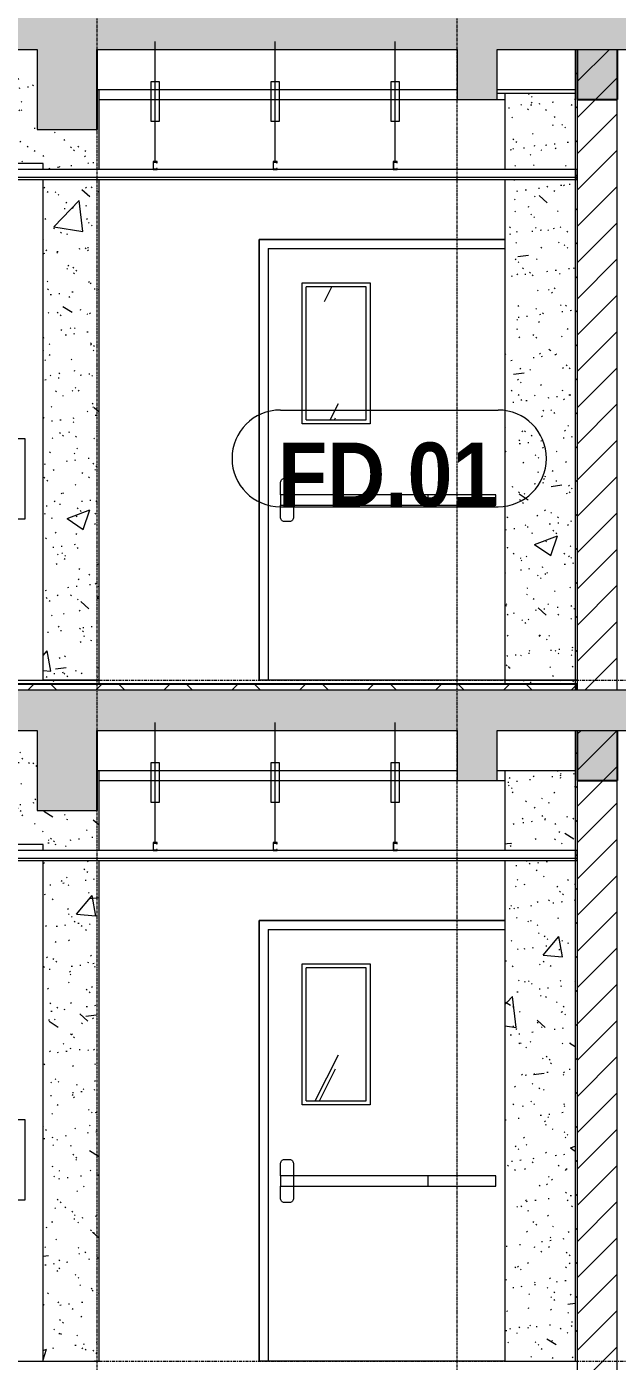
# Model space of a CAD drawing. Header units: millimetres. Extents: x 26124 to 258712, y -8723 to 35400.
# Drawn here: x 116101 to 119053, y 12400 to 19063 of the extents above; entities that cross this region are included whole.
import ezdxf

# ---------------------------------------------------------------- set-up
doc = ezdxf.new("R2010")
doc.units = ezdxf.units.MM
doc.linetypes.add('Centre', pattern=[31.75, 6.35, -4.7625, 15.875, -4.7625])
doc.linetypes.add('Grid Line', pattern=[22.225, 12.7, -3.175, 3.175, -3.175])
for name, color, linetype, lineweight in [('0-1', 7, 'Continuous', 5), ('A-CLNG', 13, 'Continuous', 9), ('A-CLNG-3', 13, 'Continuous', 18), ('A-CLNG-PATT-3', 13, 'Continuous', 9), ('A-DETL-GENF', 92, 'Continuous', 9), ('A-DETL-GENF-1', 7, 'Continuous', 9), ('A-DETL-MEDM', 33, 'Continuous', 18), ('A-DOOR', 31, 'Continuous', 9), ('A-DOOR-FRAM', 31, 'Continuous', 9), ('A-DOOR-IDEN', 31, 'Continuous', 9), ('A-FLOR-3', 192, 'Continuous', 25), ('A-FLOR-LEVL-2', 51, 'Centre', 9), ('A-FLOR-PATT-3', 8, 'Continuous', 9), ('A-WALL', 113, 'Continuous', 9), ('A-WALL-1', 113, 'Continuous', 18), ('A-WALL-PATT-4', 111, 'Continuous', 9), ('I-WALL', 2, 'Continuous', 9), ('I-WALL-3', 2, 'Continuous', 18), ('S-BEAM-1', 12, 'Continuous', 5), ('S-BEAM-2', 10, 'Continuous', 25), ('S-BEAM-3', 7, 'Continuous', 9), ('S-GRID-1', 1, 'Grid Line', 9)]:
    doc.layers.add(name, color=color, linetype=linetype, lineweight=lineweight)
doc.styles.add('Arial_B_1', font='arialbd.ttf', dxfattribs={"width": 0.9, "height": 320})
pattern_1 = [(50, (80880.3, 14125), (1165.978, -102.01), [121.92, -1341.12]), (355, (80880.3, 14125), (-225.554, 1222.763), [97.536, -1072.896]), (100.451, (80977.5, 14116.5), (940.433, 1120.746), [103.616, -1139.776]), (46.184, (80880.3, 14450.1), (1734.906, -269.074), [182.88, -2011.68]), (96.636, (81024.9, 14427.7), (1519.38, 1583.54), [155.424, -1709.665]), (351.184, (80880.3, 14450.1), (1519.39, 1583.52), [146.304, -1609.344]), (21, (81042.9, 14368.8), (970.332, -654.498), [121.92, -1341.12]), (326, (81042.9, 14368.8), (395.533, 1178.804), [97.536, -1072.896]), (71.451, (81123.7, 14314.3), (1365.87, 524.296), [103.616, -1139.776]), (37.5, (80880.3, 14125), (19.767, 541.1527), [53.645, -1006.246, 53.645, -1035.507, -1076.96]), (37.5, (80880.3, 14125), (19.767, 541.1527), [-2149.043, 53.645, -1023.315]), (7.5, (80880.3, 14125), (427.646, 641.156), [53.645, -567.334, 53.645, -981.862, -410.464]), (7.5, (80880.3, 14125), (427.646, 641.156), [-1656.486, 53.645, -356.819]), (327.5, (80517.8, 14125), (867.782, -36.665), [53.645, -352.755, 53.645, -1214.323, -1682.496]), (327.5, (80517.8, 14125), (867.782, -36.665), [-1674.368, 53.645, -1628.85]), (317.5, (80355.2, 14125), (948.028, 162.731), [53.645, -474.675, 53.645, -788.416, -1194.816]), (317.5, (80355.2, 14125), (948.028, 162.731), [-1370.38, 53.645, -1141.17])]
pattern_2 = [(37.5, (80880.3, 14125), (-5.1206, 156.61216), [5.364, -118.181, 5.364, -132.812, -132.08]), (37.5, (80880.3, 14125), (-5.1206, 156.61216), [-261.722, 5.364, -126.716]), (7.5, (80880.3, 14125), (143.847, 229.3842), [5.364, -61.285, 5.364, -105.989, -42.672]), (7.5, (80880.3, 14125), (143.847, 229.3842), [-178.003, 5.364, -37.308]), (327.5, (80780.33, 14125), (253.1176, 0.4601), [5.364, -35.276, 5.364, -140.94, -191.008]), (327.5, (80780.33, 14125), (253.1176, 0.4601), [-186.944, 5.364, -185.644]), (317.5, (80780.33, 14125), (244.3381, 71.3376), [5.364, -14.956, 5.364, -90.546, -109.728]), (317.5, (80780.33, 14125), (244.3381, 71.3376), [-116.23, 5.364, -104.364])]
pattern_3 = [(45, (80880.3, 14125), (-90.50967, 90.50967), [])]
pattern_4 = [(45, (80880.3, 14125), (-84.8528, 84.8528), [])]
pattern_5 = [(63.435, (82789.9, 14236.3), (-0.002, 1625.6), [567.96, -3066.99]), (63.435, (81164.3, 14236.3), (-0.002, 1625.6), [567.96, -3066.99]), (63.435, (83568.1, 14550.35), (-0.002, 1625.6), [567.96, -3066.99]), (63.435, (81942.5, 14550.35), (-0.002, 1625.6), [567.96, -3066.99]), (63.435, (83450.3, 14439.5), (-0.002, 1625.6), [567.96, -3066.99]), (63.435, (81824.7, 14439.5), (-0.002, 1625.6), [567.96, -3066.99]), (63.435, (83330.26, 15074.4), (-0.002, 1625.6), [276.055, -3358.896]), (63.435, (81704.66, 15074.4), (-0.002, 1625.6), [276.055, -3358.896]), (63.435, (83251.74, 14976.15), (-0.002, 1625.6), [567.96, -3066.99]), (63.435, (81626.14, 14976.15), (-0.002, 1625.6), [567.96, -3066.99]), (63.435, (83265.6, 15046.7), (-0.002, 1625.6), [567.96, -3066.99]), (63.435, (81640, 15046.7), (-0.002, 1625.6), [567.96, -3066.99]), (63.435, (82609.74, 14737.2), (-0.002, 1625.6), [567.96, -3066.99]), (63.435, (80984.14, 14737.2), (-0.002, 1625.6), [567.96, -3066.99]), (63.435, (82623.6, 14820.35), (-0.002, 1625.6), [567.96, -3066.99]), (63.435, (80998, 14820.35), (-0.002, 1625.6), [567.96, -3066.99]), (63.435, (82627.3, 14880.3), (-0.002, 1625.6), [567.96, -3066.99]), (63.435, (81001.7, 14880.3), (-0.002, 1625.6), [567.96, -3066.99])]
pattern_6 = [(0, (80880.3, 14125), (1300.48, 325.12), [53.645, -921.715, 53.645, -6123.635]), (0, (80880.3, 14125), (1300.48, 325.12), [-1029.005, -921.715, 53.645, -1897.075, -3251.2]), (0, (80880.3, 14125), (1300.48, 325.12), [-3901.44, 53.645, -921.715, 53.645, -2222.195]), (0, (80880.3, 14125), (1300.48, 325.12), [-4930.445, -596.595, 53.645, -1571.955]), (120, (81367.98, 14287.56), (-931.8022, 963.6887), [53.645, -921.715, -6177.28]), (120, (81367.98, 14287.56), (-931.8022, 963.6887), [-975.36, 53.645, -921.715, -5201.92]), (120, (81367.98, 14287.56), (-931.8022, 963.6887), [-1950.72, 53.645, -1897.075, -3251.2]), (120, (81367.98, 14287.56), (-931.8022, 963.6887), [-3901.44, 53.645, -921.715, -2275.84]), (120, (81367.98, 14287.56), (-931.8022, 963.6887), [-4876.8, 53.645, -596.595, -1625.6]), (120, (81367.98, 14287.56), (-931.8022, 963.6887), [-5527.04, 53.645, -1571.955]), (240, (81530.54, 14937.8), (-368.6778, -1288.8087), [53.645, -921.715, -6177.28]), (240, (81530.54, 14937.8), (-368.6778, -1288.8087), [-975.36, 53.645, -921.715, -5201.92]), (240, (81530.54, 14937.8), (-368.6778, -1288.8087), [-1950.72, 53.645, -1897.075, -3251.2]), (240, (81530.54, 14937.8), (-368.6778, -1288.8087), [-3901.44, 53.645, -921.715, -2275.84]), (240, (81530.54, 14937.8), (-368.6778, -1288.8087), [-4876.8, 53.645, -596.595, -1625.6]), (240, (81530.54, 14937.8), (-368.6778, -1288.8087), [-5527.04, 53.645, -1571.955])]

# ---------------------------------------------------------------- blocks, each defined once
blk = doc.blocks.new('NCV_TKTC_KET CAU_rvt-1-TKCS_MẶT CẮT 3')
at = {"layer": 'S-BEAM-1'}
for points in [[(119052.6, 18700), (119052.6, 18950), (118852.6, 18950), (118852.6, 18700)], [(116452.5, 15150), (116452.6, 15150), (116452.5, 15535.4)], [(119052.6, 15300), (119052.6, 15550), (118852.6, 15550), (118852.6, 15300)]]:
    blk.add_hatch(color=256, dxfattribs=at).paths.add_polyline_path(points)
at = {"layer": 'S-BEAM-2'}
for p, q in [((116452.6, 18550), (116452.6, 18950)), ((118852.6, 18950), (118852.6, 18700)), ((119052.6, 18700), (119052.6, 18950)), ((118852.6, 18700), (119052.6, 18700)), ((116452.6, 15150), (116452.6, 15550)), ((118852.6, 15550), (118852.6, 15300)), ((119052.6, 15300), (119052.6, 15550)), ((118852.6, 15300), (119052.6, 15300))]:
    blk.add_line(p, q, dxfattribs=at)
at = {"layer": 'S-BEAM-3'}
for p, q in [((116452.6, 18750), (118252.6, 18750)), ((118452.6, 18750), (118842.5, 18750)), ((118602.4, 18730), (118452.6, 18730)), ((118842.5, 18730), (118602.4, 18730)), ((116462.6, 18700), (118252.6, 18700)), ((118452.6, 18700), (118492.5, 18700)), ((116452.6, 15350), (118252.6, 15350)), ((118452.6, 15350), (118842.5, 15350)), ((116462.6, 15300), (118252.6, 15300)), ((118452.6, 15300), (118492.5, 15300))]:
    blk.add_line(p, q, dxfattribs=at)
blk = doc.blocks.new('Thang may HIEN - Dài x Rộng - 2000x2000-V3-TKCS_MẶT CẮT 3')
at = {"layer": 'A-DOOR'}
for p, q in [((114422.6, 11580), (114422.6, 11550)), ((114492.5, 11580), (114422.6, 11580)), ((115092.5, 11580), (114495, 11580)), ((115692.5, 11580), (115095, 11580)), ((116182.6, 11580), (115695, 11580)), ((116182.6, 11550), (116182.6, 11580)), ((114422.6, 11500), (114422.6, 9000)), ((116182.6, 9000), (116182.6, 11500)), ((114802.6, 11200), (114712.6, 11290)), ((114712.6, 11290), (114712.6, 9000)), ((114712.6, 11290), (115892.6, 11290)), ((115892.6, 11290), (115802.6, 11200)), ((115892.6, 11290), (115892.6, 9000)), ((114802.6, 11200), (114802.6, 9000)), ((114802.6, 11200), (115802.6, 11200)), ((115292.6, 9000), (115292.6, 11200)), ((115312.6, 9000), (115312.6, 11200)), ((115802.6, 11200), (115802.6, 9000)), ((116092.6, 10205.9), (115982.6, 10205.9)), ((115982.6, 10205.9), (115982.6, 9805.9)), ((116092.6, 9805.9), (116092.6, 10205.9)), ((115982.6, 9805.9), (116092.6, 9805.9)), ((114712.6, 9000), (114422.6, 9000)), ((114717.6, 9000), (114712.6, 9000)), ((115892.6, 9000), (115887.6, 9000)), ((115892.6, 9000), (116182.6, 9000))]:
    blk.add_line(p, q, dxfattribs=at)
blk = doc.blocks.new('FD_01 - FD_01-1200x2200mm-V52-TKCS_MẶT CẮT 3')
at = {"layer": 'A-DOOR'}
h = blk.add_hatch(dxfattribs=at)
h.set_pattern_fill('FP_9', color=256, style=0, pattern_type=2)
h.set_pattern_definition(pattern_5)
h.paths.add_polyline_path([(117797.5, 17100), (117797.5, 17765), (117497.5, 17765), (117497.5, 17100)])
for p, q in [((117477.5, 17785), (117817.5, 17785)), ((117477.5, 17080), (117477.5, 17785)), ((117797.5, 17765), (117497.5, 17765)), ((117497.5, 17100), (117497.5, 17765)), ((117797.5, 17100), (117797.5, 17765)), ((117817.5, 17785), (117817.5, 17080)), ((117817.5, 17080), (117477.5, 17080)), ((117497.5, 17100), (117797.5, 17100)), ((117389, 16808), (117414.4, 16808)), ((117370, 16725.4), (117370, 16788.9)), ((117370, 16725.4), (117370, 16674.6)), ((117433.5, 16725.4), (117370, 16725.4)), ((117433.5, 16788.9), (117433.5, 16725.4)), ((118107.8, 16725.4), (117433.5, 16725.4)), ((117433.5, 16725.4), (117433.5, 16674.6)), ((118107.8, 16674.6), (118107.8, 16725.4)), ((118445, 16725.4), (118107.8, 16725.4)), ((118445, 16674.6), (118445, 16725.4)), ((117370, 16674.6), (117433.5, 16674.6)), ((117370, 16611.1), (117370, 16674.6)), ((117433.5, 16674.6), (118107.8, 16674.6)), ((117433.5, 16674.6), (117433.5, 16611.1)), ((118107.8, 16674.6), (118445, 16674.6)), ((117414.4, 16592.1), (117389, 16592.1))]:
    blk.add_line(p, q, dxfattribs=at)
at = {"layer": 'A-DOOR', "flags": 128}
for points in [[(117370, 16788.9), (117370.5, 16793.1), (117371.9, 16797.2), (117374.1, 16800.8), (117377.2, 16803.8), (117380.8, 16806.1), (117384.8, 16807.5), (117389, 16808)], [(117414.4, 16808), (117418.7, 16807.5), (117422.7, 16806.1), (117426.3, 16803.8), (117429.3, 16800.8), (117431.6, 16797.2), (117433, 16793.1), (117433.5, 16788.9)], [(117389, 16592.1), (117384.8, 16592.5), (117380.8, 16593.9), (117377.2, 16596.2), (117374.1, 16599.2), (117371.9, 16602.8), (117370.5, 16606.9), (117370, 16611.1)], [(117433.5, 16611.1), (117433, 16606.9), (117431.6, 16602.8), (117429.3, 16599.2), (117426.3, 16596.2), (117422.7, 16593.9), (117418.7, 16592.5), (117414.4, 16592.1)]]:
    blk.add_lwpolyline(points, dxfattribs=at)
at = {"layer": 'A-DOOR-FRAM'}
for p, q in [((117262.5, 18000), (117262.5, 15800)), ((118492.5, 18000), (117262.5, 18000)), ((117307.5, 17955), (117307.5, 15800)), ((117307.5, 17955), (118492.5, 17955)), ((117307.5, 15800), (117262.5, 15800))]:
    blk.add_line(p, q, dxfattribs=at)
blk = doc.blocks.new('FD_01 - FD_01-1200x2200mm-V72-TKCS_MẶT CẮT 3')
at = {"layer": 'A-DOOR'}
h = blk.add_hatch(dxfattribs=at)
h.set_pattern_fill('FP_9', color=256, style=0, pattern_type=2)
h.set_pattern_definition(pattern_5)
h.paths.add_polyline_path([(117797.5, 13700), (117797.5, 14365), (117497.5, 14365), (117497.5, 13700)])
for p, q in [((117477.5, 14385), (117817.5, 14385)), ((117477.5, 13680), (117477.5, 14385)), ((117797.5, 14365), (117497.5, 14365)), ((117497.5, 13700), (117497.5, 14365)), ((117797.5, 13700), (117797.5, 14365)), ((117817.5, 14385), (117817.5, 13680)), ((117817.5, 13680), (117477.5, 13680)), ((117497.5, 13700), (117797.5, 13700)), ((117389, 13408), (117414.4, 13408)), ((117370, 13325.4), (117370, 13388.9)), ((117433.5, 13388.9), (117433.5, 13325.4)), ((117370, 13325.4), (117370, 13274.6)), ((117433.5, 13325.4), (117370, 13325.4)), ((117370, 13274.6), (117433.5, 13274.6)), ((117370, 13211.1), (117370, 13274.6)), ((118107.8, 13325.4), (117433.5, 13325.4)), ((117433.5, 13325.4), (117433.5, 13274.6)), ((117433.5, 13274.6), (118107.8, 13274.6)), ((117433.5, 13274.6), (117433.5, 13211.1)), ((118107.8, 13274.6), (118107.8, 13325.4)), ((118445, 13325.4), (118107.8, 13325.4)), ((118107.8, 13274.6), (118445, 13274.6)), ((118445, 13274.6), (118445, 13325.4)), ((117414.4, 13192.1), (117389, 13192.1))]:
    blk.add_line(p, q, dxfattribs=at)
at = {"layer": 'A-DOOR', "flags": 128}
for points in [[(117370, 13388.9), (117370.5, 13393.1), (117371.9, 13397.2), (117374.1, 13400.8), (117377.2, 13403.8), (117380.8, 13406.1), (117384.8, 13407.5), (117389, 13408)], [(117414.4, 13408), (117418.7, 13407.5), (117422.7, 13406.1), (117426.3, 13403.8), (117429.3, 13400.8), (117431.6, 13397.2), (117433, 13393.1), (117433.5, 13388.9)], [(117389, 13192.1), (117384.8, 13192.5), (117380.8, 13193.9), (117377.2, 13196.2), (117374.1, 13199.2), (117371.9, 13202.8), (117370.5, 13206.9), (117370, 13211.1)], [(117433.5, 13211.1), (117433, 13206.9), (117431.6, 13202.8), (117429.3, 13199.2), (117426.3, 13196.2), (117422.7, 13193.9), (117418.7, 13192.5), (117414.4, 13192.1)]]:
    blk.add_lwpolyline(points, dxfattribs=at)
at = {"layer": 'A-DOOR-FRAM'}
for p, q in [((117262.5, 14600), (117262.5, 12400)), ((118492.5, 14600), (117262.5, 14600)), ((117307.5, 14555), (117307.5, 12400)), ((117307.5, 14555), (118492.5, 14555)), ((117307.5, 12400), (117262.5, 12400))]:
    blk.add_line(p, q, dxfattribs=at)
blk = doc.blocks.new('Repeating Detail - THANH TREO TRẦN 600-354052-TKCS_MẶT CẮT 3')
at = {"layer": 'A-DETL-GENF'}
for points in [[(116732.564287, 28550), (116752.564287, 28550), (116752.564287, 28556), (116750.064287, 28552.5), (116735.064287, 28552.5), (116735.064287, 28587.5), (116750.064287, 28587.5), (116752.564287, 28584), (116752.564287, 28590), (116732.564287, 28590)], [(117332.564287, 28550), (117352.564287, 28550), (117352.564287, 28556), (117350.064287, 28552.5), (117335.064287, 28552.5), (117335.064287, 28587.5), (117350.064287, 28587.5), (117352.564287, 28584), (117352.564287, 28590), (117332.564287, 28590)], [(117932.564287, 28550), (117952.564287, 28550), (117952.564287, 28556), (117950.064287, 28552.5), (117935.064287, 28552.5), (117935.064287, 28587.5), (117950.064287, 28587.5), (117952.564287, 28584), (117952.564287, 28590), (117932.564287, 28590)]]:
    blk.add_hatch(color=256, dxfattribs=at).paths.add_polyline_path(points)
for p, q in [((116742.564287, 28590), (116742.564287, 29190)), ((117342.564287, 28590), (117342.564287, 29190)), ((117942.564287, 28590), (117942.564287, 29190)), ((116722.564287, 28990), (116762.564287, 28990)), ((116722.564287, 28790), (116722.564287, 28990)), ((116762.564287, 28990), (116762.564287, 28790)), ((117322.564287, 28990), (117362.564287, 28990)), ((117322.564287, 28790), (117322.564287, 28990)), ((117362.564287, 28990), (117362.564287, 28790)), ((117922.564287, 28990), (117962.564287, 28990)), ((117922.564287, 28790), (117922.564287, 28990)), ((117962.564287, 28990), (117962.564287, 28790)), ((116762.564287, 28790), (116722.564287, 28790)), ((117362.564287, 28790), (117322.564287, 28790)), ((117962.564287, 28790), (117922.564287, 28790)), ((116752.564287, 28590), (116732.564287, 28590)), ((116732.564287, 28590), (116732.564287, 28550)), ((116752.564287, 28590), (116732.564287, 28590)), ((116732.564287, 28590), (116732.564287, 28550)), ((116735.064287, 28587.5), (116750.064287, 28587.5)), ((116735.064287, 28552.5), (116735.064287, 28587.5)), ((116735.064287, 28552.5), (116735.064287, 28587.5)), ((116735.064287, 28587.5), (116750.064287, 28587.5)), ((116750.064287, 28587.5), (116750.064287, 28584)), ((116750.064287, 28587.5), (116750.064287, 28584)), ((116752.564287, 28584), (116752.564287, 28590)), ((116752.564287, 28584), (116752.564287, 28590)), ((117352.564287, 28590), (117332.564287, 28590)), ((117332.564287, 28590), (117332.564287, 28550)), ((117352.564287, 28590), (117332.564287, 28590)), ((117332.564287, 28590), (117332.564287, 28550)), ((117335.064287, 28587.5), (117350.064287, 28587.5)), ((117335.064287, 28552.5), (117335.064287, 28587.5)), ((117335.064287, 28552.5), (117335.064287, 28587.5)), ((117335.064287, 28587.5), (117350.064287, 28587.5)), ((117350.064287, 28587.5), (117350.064287, 28584)), ((117350.064287, 28587.5), (117350.064287, 28584)), ((117352.564287, 28584), (117352.564287, 28590)), ((117352.564287, 28584), (117352.564287, 28590)), ((117952.564287, 28590), (117932.564287, 28590)), ((117932.564287, 28590), (117932.564287, 28550)), ((117952.564287, 28590), (117932.564287, 28590)), ((117932.564287, 28590), (117932.564287, 28550)), ((117935.064287, 28587.5), (117950.064287, 28587.5)), ((117935.064287, 28552.5), (117935.064287, 28587.5)), ((117935.064287, 28552.5), (117935.064287, 28587.5)), ((117935.064287, 28587.5), (117950.064287, 28587.5)), ((117950.064287, 28587.5), (117950.064287, 28584)), ((117950.064287, 28587.5), (117950.064287, 28584)), ((117952.564287, 28584), (117952.564287, 28590)), ((117952.564287, 28584), (117952.564287, 28590)), ((116732.564287, 28550), (116752.564287, 28550)), ((116732.564287, 28550), (116752.564287, 28550)), ((116750.064287, 28552.5), (116735.064287, 28552.5)), ((116750.064287, 28552.5), (116735.064287, 28552.5)), ((116750.064287, 28584), (116752.564287, 28584)), ((116750.064287, 28584), (116752.564287, 28584)), ((116752.564287, 28556), (116750.064287, 28556)), ((116750.064287, 28556), (116750.064287, 28552.5)), ((116752.564287, 28556), (116750.064287, 28556)), ((116750.064287, 28556), (116750.064287, 28552.5)), ((116752.564287, 28550), (116752.564287, 28556)), ((116752.564287, 28550), (116752.564287, 28556)), ((117332.564287, 28550), (117352.564287, 28550)), ((117332.564287, 28550), (117352.564287, 28550)), ((117350.064287, 28552.5), (117335.064287, 28552.5)), ((117350.064287, 28552.5), (117335.064287, 28552.5)), ((117350.064287, 28584), (117352.564287, 28584)), ((117350.064287, 28584), (117352.564287, 28584)), ((117352.564287, 28556), (117350.064287, 28556)), ((117350.064287, 28556), (117350.064287, 28552.5)), ((117352.564287, 28556), (117350.064287, 28556)), ((117350.064287, 28556), (117350.064287, 28552.5)), ((117352.564287, 28550), (117352.564287, 28556)), ((117352.564287, 28550), (117352.564287, 28556)), ((117932.564287, 28550), (117952.564287, 28550)), ((117932.564287, 28550), (117952.564287, 28550)), ((117950.064287, 28552.5), (117935.064287, 28552.5)), ((117950.064287, 28552.5), (117935.064287, 28552.5)), ((117950.064287, 28584), (117952.564287, 28584)), ((117950.064287, 28584), (117952.564287, 28584)), ((117952.564287, 28556), (117950.064287, 28556)), ((117950.064287, 28556), (117950.064287, 28552.5)), ((117952.564287, 28556), (117950.064287, 28556)), ((117950.064287, 28556), (117950.064287, 28552.5)), ((117952.564287, 28550), (117952.564287, 28556)), ((117952.564287, 28550), (117952.564287, 28556))]:
    blk.add_line(p, q, dxfattribs=at)
blk = doc.blocks.new('STN_Door Tag - STN_Door Tag-1788670-TKCS_MẶT CẮT 3')
at = {"layer": 'A-DOOR-IDEN'}
for p, q in [((47163.5, 10529.1), (48251.6, 10529.1)), ((47163.5, 10046.1), (48251.6, 10046.1))]:
    blk.add_line(p, q, dxfattribs=at)
for centre, start, end in [((47163.5, 10287.6), 90, 270), ((48251.6, 10287.6), 270, 90)]:
    blk.add_arc(centre, 241.5, start, end, dxfattribs=at)

msp = doc.modelspace()

# ---------------------------------------------------------------- hatches: boundary and pattern name
at = {"layer": 'A-CLNG-PATT-3'}
h = msp.add_hatch(dxfattribs=at)
h.set_pattern_fill('FP_4', color=256, style=0, pattern_type=2)
h.set_pattern_definition(pattern_6)
h.paths.add_polyline_path([(118625.9, 18300), (118852.5, 18300), (118852.5, 18310), (112252.6, 18310), (112252.6, 18300), (118219.8, 18300)])
h = msp.add_hatch(dxfattribs=at)
h.set_pattern_fill('FP_4', color=256, style=0, pattern_type=2)
h.set_pattern_definition(pattern_6)
h.paths.add_polyline_path([(118625.9, 14900), (118852.4, 14900), (118852.4, 14910), (112252.6, 14910), (112252.6, 14900), (118219.8, 14900)])
at = {"layer": 'A-DETL-GENF-1'}
h = msp.add_hatch(color=256, dxfattribs=at)
h.paths.add_polyline_path([(116152.5, 1550), (116452.5, 1550), (116452.5, 1950), (118252.6, 1950), (118252.6, 1700), (118452.6, 1700), (118452.6, 1950), (122652.5, 1950), (122652.5, 1550), (122953, 1550), (122953, 1950), (126952.5, 1950), (126952.5, 1550), (127252.5, 1550), (127252.5, 2150), (112052.6, 2150), (112052.6, 1550), (112352.5, 1550), (112352.5, 1950), (116152.5, 1950), (116152.5, 1809.6)])
h.paths.add_polyline_path([(33652.6, 1550), (33952.6, 1550), (33952.6, 2000), (37952.1, 2000), (37952.1, 1550), (38252.6, 1550), (38252.6, 1950), (42452.6, 1950), (42452.6, 1700), (42652.6, 1700), (42652.6, 1950), (44452.6, 1950), (44452.6, 1550), (44752.6, 1550), (44752.6, 1950), (48552.6, 1950), (48552.6, 1550), (48852.6, 1550), (48852.6, 2150), (33652.6, 2150), (33652.6, 1809.6)])
h.paths.add_polyline_path([(126952.5, 4950), (127252.5, 4950), (127252.5, 5550), (112052.6, 5550), (112052.6, 4950), (112352.5, 4950), (112352.5, 5350), (116152.5, 5350), (116152.5, 4950), (116452.5, 4950), (116452.5, 5350), (118252.6, 5350), (118252.6, 5100), (118452.6, 5100), (118452.6, 5350), (122652.5, 5350), (122652.5, 4950), (122953, 4950), (122953, 5350), (126952.5, 5350)])
h.paths.add_polyline_path([(44752.6, 4950), (44752.6, 5350), (48552.6, 5350), (48552.6, 4950), (48852.6, 4950), (48852.6, 5550), (33652.6, 5550), (33652.6, 4950), (33952.6, 4950), (33952.6, 5380), (37952.1, 5380), (37952.1, 4950), (38252.6, 4950), (38252.6, 5350), (42452.6, 5350), (42452.6, 5100), (42652.6, 5100), (42652.6, 5350), (44452.6, 5350), (44452.6, 4950), (44717.3, 4950)])
h.paths.add_polyline_path([(126952.5, 8350), (127252.5, 8350), (127252.5, 8950), (112052.6, 8950), (112052.6, 8350), (112352.5, 8350), (112352.5, 8750), (116152.5, 8750), (116152.5, 8350), (116452.5, 8350), (116452.5, 8750), (118252.6, 8750), (118252.6, 8500), (118452.6, 8500), (118452.6, 8750), (122652.5, 8750), (122652.5, 8350), (122953, 8350), (122953, 8750), (126952.5, 8750)])
h.paths.add_polyline_path([(33952.6, 8350), (33952.6, 8780), (37952.1, 8780), (37952.1, 8350), (38252.6, 8350), (38252.6, 8750), (42452.6, 8750), (42452.6, 8500), (42652.6, 8500), (42652.6, 8750), (44452.6, 8750), (44452.6, 8350), (44752.6, 8350), (44752.6, 8750), (48552.6, 8750), (48552.6, 8350), (48852.6, 8350), (48852.6, 8950), (33652.6, 8950), (33652.6, 8350)])
h.paths.add_polyline_path([(33952.6, 11750), (33952.6, 12200), (37952.1, 12200), (37952.1, 11750), (38252.6, 11750), (38252.6, 12150), (42452.6, 12150), (42452.6, 11900), (42652.6, 11900), (42652.6, 12150), (44452.6, 12150), (44452.6, 11750), (44752.6, 11750), (44752.6, 12150), (48552.6, 12150), (48552.6, 11750), (48852.6, 11750), (48852.6, 12350), (33652.6, 12350), (33652.6, 11750)])
h.paths.add_polyline_path([(116189.3, 11750), (116452.5, 11750), (116452.5, 12150), (118252.6, 12150), (118252.6, 11900), (118452.6, 11900), (118452.6, 12150), (122652.5, 12150), (122652.5, 11750), (122953, 11750), (122953, 12150), (126952.5, 12150), (126952.5, 11750), (127252.5, 11750), (127252.5, 12350), (112052.6, 12350), (112052.6, 11750), (112352.5, 11750), (112352.5, 12150), (116152.5, 12150), (116152.5, 11750)])
h.paths.add_polyline_path([(126952.5, 15150), (127252.5, 15150), (127252.5, 15750), (112052.6, 15750), (112052.6, 15150), (112352.5, 15150), (112352.5, 15550), (116152.5, 15550), (116152.5, 15150), (116452.5, 15150), (116452.5, 15550), (118252.6, 15550), (118252.6, 15300), (118452.6, 15300), (118452.6, 15550), (122652.5, 15550), (122652.5, 15150), (122953, 15150), (122953, 15550), (126952.5, 15550)])
h.paths.add_polyline_path([(33952.6, 15150), (33952.6, 15600), (37952.1, 15600), (37952.1, 15150), (38252.6, 15150), (38252.6, 15550), (42452.6, 15550), (42452.6, 15300), (42652.6, 15300), (42652.6, 15550), (44452.6, 15550), (44452.6, 15150), (44752.6, 15150), (44752.6, 15550), (48552.6, 15550), (48552.6, 15150), (48852.6, 15150), (48852.6, 15750), (33652.6, 15750), (33652.6, 15150)])
h.paths.add_polyline_path([(126952.5, 18550), (127252.5, 18550), (127252.5, 19150), (112052.6, 19150), (112052.6, 18550), (112352.5, 18550), (112352.5, 18950), (116152.5, 18950), (116152.5, 18550), (116452.5, 18550), (116452.5, 18950), (118252.6, 18950), (118252.6, 18700), (118452.6, 18700), (118452.6, 18950), (122652.5, 18950), (122652.5, 18550), (122953, 18550), (122953, 18950), (126952.5, 18950), (126952.5, 18552.9)])
h.paths.add_polyline_path([(33952.6, 18550), (33952.6, 19000), (37952.1, 19000), (37952.1, 18550), (38252.6, 18550), (38252.6, 18950), (42452.6, 18950), (42452.6, 18700), (42652.6, 18700), (42652.6, 18950), (44452.6, 18950), (44452.6, 18550), (44752.6, 18550), (44752.6, 18950), (48552.6, 18950), (48552.6, 18550), (48852.6, 18550), (48852.6, 19150), (33652.6, 19150), (33652.6, 18550)])
h.paths.add_polyline_path([(126952.5, 21950), (127252.5, 21950), (127252.5, 22550), (112052.6, 22550), (112052.6, 21950), (112352.5, 21950), (112352.5, 22350), (116152.5, 22350), (116152.5, 21950), (116452.5, 21950), (116452.5, 22350), (118252.6, 22350), (118252.6, 22100), (118452.6, 22100), (118452.6, 22350), (122652.5, 22350), (122652.5, 21950), (122953, 21950), (122953, 22350), (126952.5, 22350), (126952.5, 22140.7)])
h.paths.add_polyline_path([(33652.6, 21950), (33952.6, 21950), (33952.6, 22400), (37952.1, 22400), (37952.1, 21950), (38252.6, 21950), (38252.6, 22350), (42452.6, 22350), (42452.6, 22100), (42652.6, 22100), (42652.6, 22350), (44452.6, 22350), (44452.6, 21950), (44752.6, 21950), (44752.6, 22350), (48552.6, 22350), (48552.6, 21950), (48852.6, 21950), (48852.6, 22550), (33652.6, 22550), (33652.6, 22140.7)])
h.paths.add_polyline_path([(127252.5, 25350), (127252.5, 25950), (112052.6, 25950), (112052.6, 25350), (112352.5, 25350), (112352.5, 25750), (116152.5, 25750), (116152.5, 25350), (116452.5, 25350), (116452.5, 25750), (118252.6, 25750), (118252.6, 25500), (118452.6, 25500), (118452.6, 25750), (122652.5, 25750), (122652.5, 25350), (122953, 25350), (122953, 25750), (126952.5, 25750), (126952.5, 25350)])
h.paths.add_polyline_path([(33952.6, 25350), (33952.6, 25800), (37952.1, 25800), (37952.1, 25350), (38252.6, 25350), (38252.6, 25750), (42452.6, 25750), (42452.6, 25500), (42652.6, 25500), (42652.6, 25750), (44452.6, 25750), (44452.6, 25350), (44752.6, 25350), (44752.6, 25750), (48552.6, 25750), (48552.6, 25350), (48852.6, 25350), (48852.6, 25950), (33652.6, 25950), (33652.6, 25350)])
h.paths.add_polyline_path([(126952.6, 28750), (127252.6, 28750), (127252.6, 29650), (127052.6, 29650), (127052.6, 29350), (116452.6, 29350), (116452.6, 29550), (112052.6, 29550), (112052.6, 28950), (112352.7, 28950), (112352.7, 29350), (116152.6, 29350), (116152.6, 28950), (116452.6, 28950), (116452.6, 29150), (118252.6, 29150), (118252.6, 28900), (118452.6, 28900), (118452.6, 29150), (122652.6, 29150), (122652.6, 28750), (122952.6, 28750), (122952.6, 29150), (126952.6, 29150)])
h.paths.add_polyline_path([(33952.6, 28750), (33952.6, 29150), (37952.1, 29150), (37952.1, 28750), (38252.6, 28750), (38252.6, 29150), (42452.6, 29150), (42452.6, 28900), (42652.6, 28900), (42652.6, 29150), (44452.6, 29150), (44452.6, 28950), (44752.6, 28950), (44752.6, 29350), (48552.6, 29350), (48552.6, 28950), (48852.6, 28950), (48852.6, 29550), (44452.6, 29550), (44452.6, 29350), (33852.6, 29350), (33852.6, 29650), (33652.6, 29650), (33652.6, 28750)])
h.paths.add_polyline_path([(127252.6, 32700), (127252.6, 33200), (126454.5, 33200), (126454.5, 33000), (127054.5, 33000), (127054.5, 32700)])
h.paths.add_polyline_path([(33652.6, 32700), (33850.6, 32700), (33850.6, 33000), (34450.6, 33000), (34450.6, 33200), (33652.6, 33200)])
h.paths.add_polyline_path([(112252.5, 32800), (112252.5, 33000), (114152.7, 33000), (114152.7, 32800), (114352.5, 32800), (114352.5, 33000), (116252.6, 33000), (116252.6, 32800), (116452.6, 32800), (116452.6, 33200), (112052.4, 33200), (112052.4, 32800)])
h.paths.add_polyline_path([(46752.4, 32800), (46752.4, 33000), (48652.6, 33000), (48652.6, 32800), (48852.7, 32800), (48852.7, 33200), (44452.6, 33200), (44452.6, 32800), (44652.6, 32800), (44652.6, 33000), (46552.6, 33000), (46552.6, 32800)])
at = {"layer": 'A-FLOR-PATT-3'}
h = msp.add_hatch(dxfattribs=at)
h.set_pattern_fill('FP_8', color=256, style=0, pattern_type=2)
h.set_pattern_definition([(45, (80880.3, 14125), (-169.7056, 169.7056), []), (135, (80880.3, 14125), (-169.7056, -169.7056), [])])
h.paths.add_polyline_path([(118625.9, 15750), (118852.5, 15750), (118852.5, 15780), (112252.6, 15780), (112252.6, 15750), (118452.6, 15750)])
h.paths.add_polyline_path([(44692.6, 15750), (48652.6, 15750), (48652.6, 15780), (42052.6, 15780), (42052.6, 15750), (44452.6, 15750)])
at = {"layer": 'A-WALL-PATT-4'}
h = msp.add_hatch(dxfattribs=at)
h.set_pattern_fill('FP_6', color=256, style=0, pattern_type=2)
h.set_pattern_definition(pattern_1)
h.paths.add_polyline_path([(112252.6, 15800), (112322.6, 15800), (112322.6, 18300), (112252.6, 18300), (112252.6, 15800.9)])
h.paths.add_polyline_path([(114422.6, 15800), (114422.6, 18300), (114082.6, 18300), (114082.6, 15800)])
h.paths.add_polyline_path([(116189.3, 15800), (116462.6, 15800), (116462.6, 18300), (116182.6, 18300), (116182.6, 15800)])
h.paths.add_polyline_path([(116452.6, 18350), (116462.6, 18350), (116462.6, 18750), (116452.6, 18750), (116452.5, 18550), (116152.5, 18550), (116152.5, 18950), (112352.6, 18950), (112352.5, 18550), (112252.6, 18550), (112252.6, 18350), (112322.6, 18350), (112322.6, 18380), (113292.5, 18380), (113292.5, 18390), (113312.5, 18390), (113312.5, 18384), (113310, 18387.5), (113295, 18387.5), (113295, 18380), (113892.5, 18380), (113892.5, 18390), (113912.5, 18390), (113912.5, 18384), (113910, 18387.5), (113895, 18387.5), (113895, 18380), (114082.6, 18379.5), (114082.6, 18350), (114422.6, 18350), (114422.6, 18380), (114492.5, 18380), (114492.5, 18390), (114512.5, 18390), (114512.5, 18384), (114510, 18387.5), (114495, 18387.5), (114495, 18380), (115092.5, 18380), (115092.5, 18390), (115112.5, 18390), (115112.5, 18384), (115110, 18387.5), (115095, 18387.5), (115095, 18380), (115692.5, 18380), (115692.5, 18390), (115712.5, 18390), (115712.5, 18384), (115710, 18387.5), (115695, 18387.5), (115695, 18380), (116182.6, 18380), (116182.6, 18350), (116452.5, 18350)])
h.paths.add_polyline_path([(112252.6, 19180), (116462.6, 19180), (116462.6, 19200), (112252.6, 19199.6)])
h = msp.add_hatch(dxfattribs=at)
h.set_pattern_fill('FP_7', color=256, style=0, pattern_type=2)
h.set_pattern_definition(pattern_2)
h.paths.add_polyline_path([(112252.6, 15800), (112322.6, 15800), (112322.6, 18300), (112252.6, 18300), (112252.6, 15800.9)])
h.paths.add_polyline_path([(114422.6, 15800), (114422.6, 18300), (114082.6, 18300), (114082.6, 15800)])
h.paths.add_polyline_path([(116189.3, 15800), (116462.6, 15800), (116462.6, 18300), (116182.6, 18300), (116182.6, 15800)])
h.paths.add_polyline_path([(116452.6, 18350), (116462.6, 18350), (116462.6, 18750), (116452.6, 18750), (116452.5, 18550), (116152.5, 18550), (116152.5, 18950), (112352.6, 18950), (112352.5, 18550), (112252.6, 18550), (112252.6, 18350), (112322.6, 18350), (112322.6, 18380), (113292.5, 18380), (113292.5, 18390), (113312.5, 18390), (113312.5, 18384), (113310, 18387.5), (113295, 18387.5), (113295, 18380), (113892.5, 18380), (113892.5, 18390), (113912.5, 18390), (113912.5, 18384), (113910, 18387.5), (113895, 18387.5), (113895, 18380), (114082.6, 18379.5), (114082.6, 18350), (114422.6, 18350), (114422.6, 18380), (114492.5, 18380), (114492.5, 18390), (114512.5, 18390), (114512.5, 18384), (114510, 18387.5), (114495, 18387.5), (114495, 18380), (115092.5, 18380), (115092.5, 18390), (115112.5, 18390), (115112.5, 18384), (115110, 18387.5), (115095, 18387.5), (115095, 18380), (115692.5, 18380), (115692.5, 18390), (115712.5, 18390), (115712.5, 18384), (115710, 18387.5), (115695, 18387.5), (115695, 18380), (116182.6, 18380), (116182.6, 18350), (116452.5, 18350)])
h.paths.add_polyline_path([(112252.6, 19180), (116462.6, 19180), (116462.6, 19200), (112252.6, 19199.6)])
h = msp.add_hatch(dxfattribs=at)
h.set_pattern_fill('FP_7', color=256, style=0, pattern_type=2)
h.set_pattern_definition(pattern_2)
h.paths.add_polyline_path([(118492.5, 15800), (118502.5, 15800), (118502.5, 18300), (118492.5, 18300), (118492.5, 16161)])
h.paths.add_polyline_path([(118492.5, 18350), (118502.5, 18350), (118502.5, 18730), (118492.5, 18730), (118492.5, 18552.9)])
h.paths.add_polyline_path([(118492.5, 19180), (118502.5, 19180), (118502.5, 19200), (118492.5, 19200)])
h = msp.add_hatch(dxfattribs=at)
h.set_pattern_fill('FP_6', color=256, style=0, pattern_type=2)
h.set_pattern_definition(pattern_1)
h.paths.add_polyline_path([(118625.9, 15800), (118842.5, 15800), (118842.5, 18300), (118502.5, 18300), (118502.5, 15800)])
h.paths.add_polyline_path([(118842.5, 18350), (118842.5, 18730), (118502.5, 18730), (118502.5, 18350), (118625.9, 18350)])
h.paths.add_polyline_path([(118625.9, 19180), (118842.5, 19180), (118842.5, 19200), (118502.5, 19200), (118502.5, 19180)])
h = msp.add_hatch(dxfattribs=at)
h.set_pattern_fill('FP_7', color=256, style=0, pattern_type=2)
h.set_pattern_definition(pattern_2)
h.paths.add_polyline_path([(118625.9, 15800), (118842.5, 15800), (118842.5, 18300), (118502.5, 18300), (118502.5, 15800)])
h.paths.add_polyline_path([(118842.5, 18350), (118842.5, 18730), (118502.5, 18730), (118502.5, 18350), (118625.9, 18350)])
h.paths.add_polyline_path([(118625.9, 19180), (118842.5, 19180), (118842.5, 19200), (118502.5, 19200), (118502.5, 19180)])
h = msp.add_hatch(dxfattribs=at)
h.set_pattern_fill('FP_5', color=256, style=0, pattern_type=2)
h.set_pattern_definition(pattern_4)
h.paths.add_polyline_path([(118852.5, 15800), (118852.3, 18950), (118842.5, 18950), (118842.5, 15800)])
h.paths.add_polyline_path([(118852.5, 19150), (118852.5, 19200), (118842.5, 19200), (118842.5, 19150), (118845, 19150)])
h = msp.add_hatch(dxfattribs=at)
h.set_pattern_fill('FP_1', color=256, style=0, pattern_type=2)
h.set_pattern_definition(pattern_3)
h.paths.add_polyline_path([(118852.5, 15750), (119052.5, 15750), (119052.5, 18950), (118852.5, 18950), (118852.5, 15800)])
h = msp.add_hatch(dxfattribs=at)
h.set_pattern_fill('FP_6', color=256, style=0, pattern_type=2)
h.set_pattern_definition(pattern_1)
h.paths.add_polyline_path([(114082.6, 12400), (114422.6, 12400), (114422.6, 14900), (114082.6, 14900), (114082.6, 12573.2)])
h.paths.add_polyline_path([(112252.6, 12400), (112322.6, 12400), (112322.6, 14900), (112252.6, 14900), (112252.6, 12400.9)])
h.paths.add_polyline_path([(116189.3, 12400), (116462.6, 12400), (116462.6, 14900), (116182.6, 14900), (116182.6, 12400)])
h.paths.add_polyline_path([(112252.6, 14950), (112322.6, 14950), (112322.6, 14980), (113292.5, 14980), (113292.5, 14990), (113312.5, 14990), (113312.5, 14984), (113310, 14987.5), (113295, 14987.5), (113295, 14980), (113892.5, 14980), (113892.5, 14990), (113912.5, 14990), (113912.5, 14984), (113910, 14987.5), (113895, 14987.5), (113895, 14980), (114082.6, 14979.5), (114082.6, 14950), (114422.6, 14950), (114422.6, 14980), (114492.5, 14980), (114492.5, 14990), (114512.5, 14990), (114512.5, 14984), (114510, 14987.5), (114495, 14987.5), (114495, 14980), (115092.5, 14980), (115092.5, 14990), (115112.5, 14990), (115112.5, 14984), (115110, 14987.5), (115095, 14987.5), (115095, 14980), (115692.5, 14980), (115692.5, 14990), (115712.5, 14990), (115712.5, 14984), (115710, 14987.5), (115695, 14987.5), (115695, 14980), (116182.6, 14980), (116182.6, 14950), (116462.6, 14950), (116462.6, 15350), (116452.6, 15350), (116452.5, 15150), (116152.5, 15150), (116152.5, 15550), (112352.6, 15550), (112352.5, 15150), (112252.6, 15150), (112252.6, 14965.1)])
h.paths.add_polyline_path([(112617.6, 15780), (116462.6, 15780), (116462.6, 15800), (112252.6, 15799.6), (112252.6, 15780), (112612.6, 15780)])
h = msp.add_hatch(dxfattribs=at)
h.set_pattern_fill('FP_7', color=256, style=0, pattern_type=2)
h.set_pattern_definition(pattern_2)
h.paths.add_polyline_path([(114082.6, 12400), (114422.6, 12400), (114422.6, 14900), (114082.6, 14900), (114082.6, 12573.2)])
h.paths.add_polyline_path([(112252.6, 12400), (112322.6, 12400), (112322.6, 14900), (112252.6, 14900), (112252.6, 12400.9)])
h.paths.add_polyline_path([(116189.3, 12400), (116462.6, 12400), (116462.6, 14900), (116182.6, 14900), (116182.6, 12400)])
h.paths.add_polyline_path([(112252.6, 14950), (112322.6, 14950), (112322.6, 14980), (113292.5, 14980), (113292.5, 14990), (113312.5, 14990), (113312.5, 14984), (113310, 14987.5), (113295, 14987.5), (113295, 14980), (113892.5, 14980), (113892.5, 14990), (113912.5, 14990), (113912.5, 14984), (113910, 14987.5), (113895, 14987.5), (113895, 14980), (114082.6, 14979.5), (114082.6, 14950), (114422.6, 14950), (114422.6, 14980), (114492.5, 14980), (114492.5, 14990), (114512.5, 14990), (114512.5, 14984), (114510, 14987.5), (114495, 14987.5), (114495, 14980), (115092.5, 14980), (115092.5, 14990), (115112.5, 14990), (115112.5, 14984), (115110, 14987.5), (115095, 14987.5), (115095, 14980), (115692.5, 14980), (115692.5, 14990), (115712.5, 14990), (115712.5, 14984), (115710, 14987.5), (115695, 14987.5), (115695, 14980), (116182.6, 14980), (116182.6, 14950), (116462.6, 14950), (116462.6, 15350), (116452.6, 15350), (116452.5, 15150), (116152.5, 15150), (116152.5, 15550), (112352.6, 15550), (112352.5, 15150), (112252.6, 15150), (112252.6, 14965.1)])
h.paths.add_polyline_path([(112617.6, 15780), (116462.6, 15780), (116462.6, 15800), (112252.6, 15799.6), (112252.6, 15780), (112612.6, 15780)])
h = msp.add_hatch(dxfattribs=at)
h.set_pattern_fill('FP_6', color=256, style=0, pattern_type=2)
h.set_pattern_definition(pattern_1)
h.paths.add_polyline_path([(118492.5, 12400), (118502.5, 12400), (118502.5, 14900), (118492.5, 14900), (118492.5, 12573.2)])
h.paths.add_polyline_path([(118492.5, 14950), (118502.5, 14950), (118502.5, 15350), (118492.5, 15350), (118492.5, 14965.1)])
h.paths.add_polyline_path([(118492.5, 15780), (118502.5, 15780), (118502.5, 15800), (118492.5, 15800)])
h = msp.add_hatch(dxfattribs=at)
h.set_pattern_fill('FP_7', color=256, style=0, pattern_type=2)
h.set_pattern_definition(pattern_2)
h.paths.add_polyline_path([(118492.5, 12400), (118502.5, 12400), (118502.5, 14900), (118492.5, 14900), (118492.5, 12573.2)])
h.paths.add_polyline_path([(118492.5, 14950), (118502.5, 14950), (118502.5, 15350), (118492.5, 15350), (118492.5, 14965.1)])
h.paths.add_polyline_path([(118492.5, 15780), (118502.5, 15780), (118502.5, 15800), (118492.5, 15800)])
h = msp.add_hatch(dxfattribs=at)
h.set_pattern_fill('FP_6', color=256, style=0, pattern_type=2)
h.set_pattern_definition(pattern_1)
h.paths.add_polyline_path([(118625.9, 12400), (118842.5, 12400), (118842.5, 14900), (118502.5, 14900), (118502.5, 12400)])
h.paths.add_polyline_path([(118625.9, 14950), (118842.5, 14950), (118842.5, 15350), (118502.5, 15350), (118502.5, 14950)])
h.paths.add_polyline_path([(118625.9, 15780), (118842.5, 15780), (118842.5, 15800), (118502.5, 15800), (118502.5, 15780)])
h = msp.add_hatch(dxfattribs=at)
h.set_pattern_fill('FP_7', color=256, style=0, pattern_type=2)
h.set_pattern_definition(pattern_2)
h.paths.add_polyline_path([(118625.9, 12400), (118842.5, 12400), (118842.5, 14900), (118502.5, 14900), (118502.5, 12400)])
h.paths.add_polyline_path([(118625.9, 14950), (118842.5, 14950), (118842.5, 15350), (118502.5, 15350), (118502.5, 14950)])
h.paths.add_polyline_path([(118625.9, 15780), (118842.5, 15780), (118842.5, 15800), (118502.5, 15800), (118502.5, 15780)])
h = msp.add_hatch(dxfattribs=at)
h.set_pattern_fill('FP_5', color=256, style=0, pattern_type=2)
h.set_pattern_definition(pattern_4)
h.paths.add_polyline_path([(118852.5, 12400), (118852.3, 15550), (118842.5, 15550), (118842.5, 12400)])
h.paths.add_polyline_path([(118852.5, 15750), (118852.5, 15800), (118842.5, 15800), (118842.5, 15750), (118845, 15750)])
h = msp.add_hatch(dxfattribs=at)
h.set_pattern_fill('FP_1', color=256, style=0, pattern_type=2)
h.set_pattern_definition(pattern_3)
h.paths.add_polyline_path([(118852.5, 12350), (119052.5, 12350), (119052.5, 15550), (118852.5, 15550), (118852.5, 12400)])

# ---------------------------------------------------------------- linework, layer by layer
at = {"layer": 'A-CLNG'}
for p, q in [((118852.5, 18310), (112252.6, 18310)), ((118852.4, 14910), (112252.6, 14910))]:
    msp.add_line(p, q, dxfattribs=at)
at = {"layer": 'A-CLNG-3'}
for p, q in [((116732.6, 18350), (115712.5, 18350)), ((117332.6, 18350), (116752.6, 18350)), ((117932.6, 18350), (117352.6, 18350)), ((118852.5, 18350), (117952.6, 18350)), ((118852.5, 18300), (118852.5, 18350)), ((112252.6, 18300), (118852.5, 18300)), ((116732.6, 14950), (115712.5, 14950)), ((117332.6, 14950), (116752.6, 14950)), ((117932.6, 14950), (117352.6, 14950)), ((118852.4, 14950), (117952.6, 14950)), ((118852.4, 14900), (118852.4, 14950)), ((112252.6, 14900), (118852.4, 14900))]:
    msp.add_line(p, q, dxfattribs=at)
at = {"layer": 'A-DETL-MEDM'}
for p, q in [((112352.5, 18950), (116152.5, 18950)), ((116152.5, 18950), (116152.5, 18550)), ((116452.5, 18550), (116452.5, 18950)), ((116452.5, 18950), (118252.6, 18950)), ((118252.6, 18950), (118252.6, 18700)), ((118452.6, 18700), (118452.6, 18950)), ((118452.6, 18950), (122652.5, 18950)), ((118252.6, 18700), (118452.6, 18700)), ((116152.5, 18550), (116452.5, 18550)), ((127252.5, 15750), (112052.6, 15750)), ((112352.5, 15550), (116152.5, 15550)), ((116152.5, 15550), (116152.5, 15150)), ((116452.5, 15150), (116452.5, 15550)), ((116452.5, 15550), (118252.6, 15550)), ((118252.6, 15550), (118252.6, 15300)), ((118452.6, 15300), (118452.6, 15550)), ((118452.6, 15550), (122652.5, 15550)), ((118252.6, 15300), (118452.6, 15300)), ((116152.5, 15150), (116452.5, 15150))]:
    msp.add_line(p, q, dxfattribs=at)
at = {"layer": 'A-FLOR-3'}
for p, q in [((118852.5, 15780), (112252.6, 15780)), ((118852.5, 15750), (118852.5, 15780))]:
    msp.add_line(p, q, dxfattribs=at)
at = {"layer": 'A-FLOR-LEVL-2'}
for p, q in [((26123.8, 15800), (134152.6, 15800)), ((26123.8, 12400), (134152.6, 12400))]:
    msp.add_line(p, q, dxfattribs=at)
at = {"layer": 'A-WALL'}
for p, q in [((118852.5, 18950), (118852.5, 15800)), ((117262.5, 15800), (117262.5, 18000)), ((117262.5, 18000), (118492.5, 18000)), ((118492.5, 15800), (117262.5, 15800)), ((118852.5, 15550), (118852.5, 12400)), ((117262.5, 12400), (117262.5, 14600)), ((117262.5, 14600), (118492.5, 14600)), ((118492.5, 12400), (117262.5, 12400))]:
    msp.add_line(p, q, dxfattribs=at)
at = {"layer": 'A-WALL-1'}
for p, q in [((119052.5, 15750), (119052.5, 18950)), ((118852.5, 15800), (118852.5, 15750)), ((119052.5, 12350), (119052.5, 15550)), ((118852.5, 12400), (118852.5, 12350))]:
    msp.add_line(p, q, dxfattribs=at)
at = {"layer": 'I-WALL'}
for p, q in [((116462.6, 18350), (116462.6, 18750)), ((118492.5, 18350), (118492.5, 18730)), ((116462.6, 15800), (116462.6, 18300)), ((118492.5, 15800), (118492.5, 18300)), ((116182.6, 15800), (116462.6, 15800)), ((116462.6, 15800), (116182.6, 15800)), ((116462.6, 15780), (116462.6, 15800)), ((118492.5, 15800), (118842.5, 15800)), ((118492.5, 15780), (118492.5, 15800)), ((118842.5, 15800), (118492.5, 15800)), ((116462.6, 14950), (116462.6, 15350)), ((118492.5, 14950), (118492.5, 15350)), ((116462.6, 12400), (116462.6, 14900)), ((118492.5, 12400), (118492.5, 14900)), ((116182.6, 12400), (116462.6, 12400)), ((118492.5, 12400), (118842.5, 12400))]:
    msp.add_line(p, q, dxfattribs=at)
at = {"layer": 'I-WALL-3'}
for p, q in [((118842.5, 18950), (118842.5, 15800)), ((118842.5, 15800), (118852.5, 15800)), ((118852.5, 15800), (118842.5, 15800)), ((118842.5, 15800), (118842.5, 15750)), ((118842.5, 15550), (118842.5, 12400)), ((118842.5, 12400), (118852.5, 12400))]:
    msp.add_line(p, q, dxfattribs=at)
at = {"layer": 'S-GRID-1'}
for p, q in [((116452.6, -2320.6), (116452.6, 30285.9)), ((118252.6, -2320.6), (118252.6, 30285.9))]:
    msp.add_line(p, q, dxfattribs=at)

# ---------------------------------------------------------------- block references
at = {"layer": '0-1'}
msp.add_blockref('NCV_TKTC_KET CAU_rvt-1-TKCS_MẶT CẮT 3', (0, 0), dxfattribs=at)
at = {"layer": 'A-DETL-GENF'}
for p in [(0, -10200), (0, -13600)]:
    msp.add_blockref('Repeating Detail - THANH TREO TRẦN 600-354052-TKCS_MẶT CẮT 3', p, dxfattribs=at)
at = {"layer": 'A-DOOR'}
for name, p in [('Thang may HIEN - Dài x Rộng - 2000x2000-V3-TKCS_MẶT CẮT 3', (0, 6800)), ('FD_01 - FD_01-1200x2200mm-V52-TKCS_MẶT CẮT 3', (0, 0)), ('Thang may HIEN - Dài x Rộng - 2000x2000-V3-TKCS_MẶT CẮT 3', (0, 3400)), ('FD_01 - FD_01-1200x2200mm-V72-TKCS_MẶT CẮT 3', (0, 0))]:
    msp.add_blockref(name, p, dxfattribs=at)
at = {"layer": 'A-DOOR-IDEN'}
msp.add_blockref('STN_Door Tag - STN_Door Tag-1788670-TKCS_MẶT CẮT 3', (70204.9, 6620.1), dxfattribs=at)

# ---------------------------------------------------------------- texts
at = {"layer": 'A-DOOR-IDEN', "insert": (117904.2, 16824.8), "char_height": 320, "width": 1124.64, "attachment_point": 5, "line_spacing_factor": 0.936439, "style": 'Arial_B_1'}
msp.add_mtext('\\pt7.2,14.4,21.6,28.8,36,43.2,50.4,57.6,64.8,72,79.2,86.4,93.6,100.8,108,115.2,122.4,129.6,136.8,144,151.2,158.4,165.6,172.8,180,187.2,194.4,201.6,208.8,216,223.2,230.4;FD.01', dxfattribs=at)

doc.saveas('drawing.dxf')
